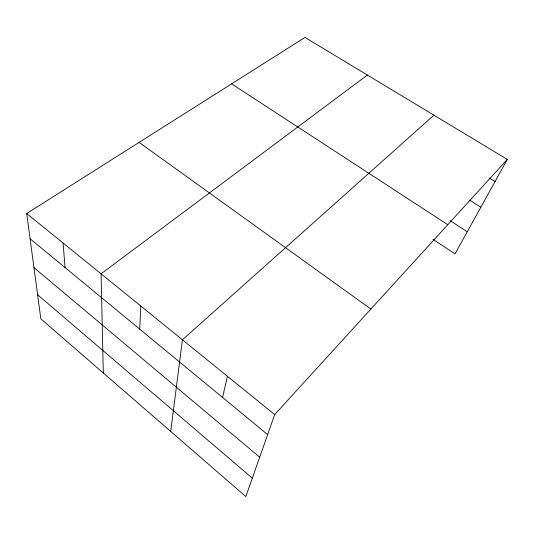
<?xml version="1.0" encoding="UTF-8"?>
<svg xmlns="http://www.w3.org/2000/svg" width="534" height="534" viewBox="0 0 534 534"><rect width="100%" height="100%" fill="white"/><g stroke="black" fill="none" stroke-linecap="round" stroke-linejoin="round"><path stroke-width="0.8" d="M139.741 329.151L140.816 306.049M170.7 431.419L182.434 339.791L433.922 115.17M222.571 397.443L227.417 376.27M507.3 159.412L274.69 414.598L245.834 496.567L40.818 318.798L26.7 213.52L304.987 37.433L507.3 159.412L455.021 253.91L433.014 239.305M367.372 75.047L101.066 273.815L103.322 372.999M489.431 178.029L495.071 181.513M469.613 200.096L480.854 207.219M450.109 220.629L467.277 231.763M231.623 83.858L447.772 224.714M139.1 142.398L370.896 309.053M26.7 213.52L274.69 414.598M30.084 238.751L267.647 434.603M33.956 267.621L259.691 457.211M37.587 294.728L252.315 478.17M63.065 243.003L65.088 267.614"/></g></svg>
